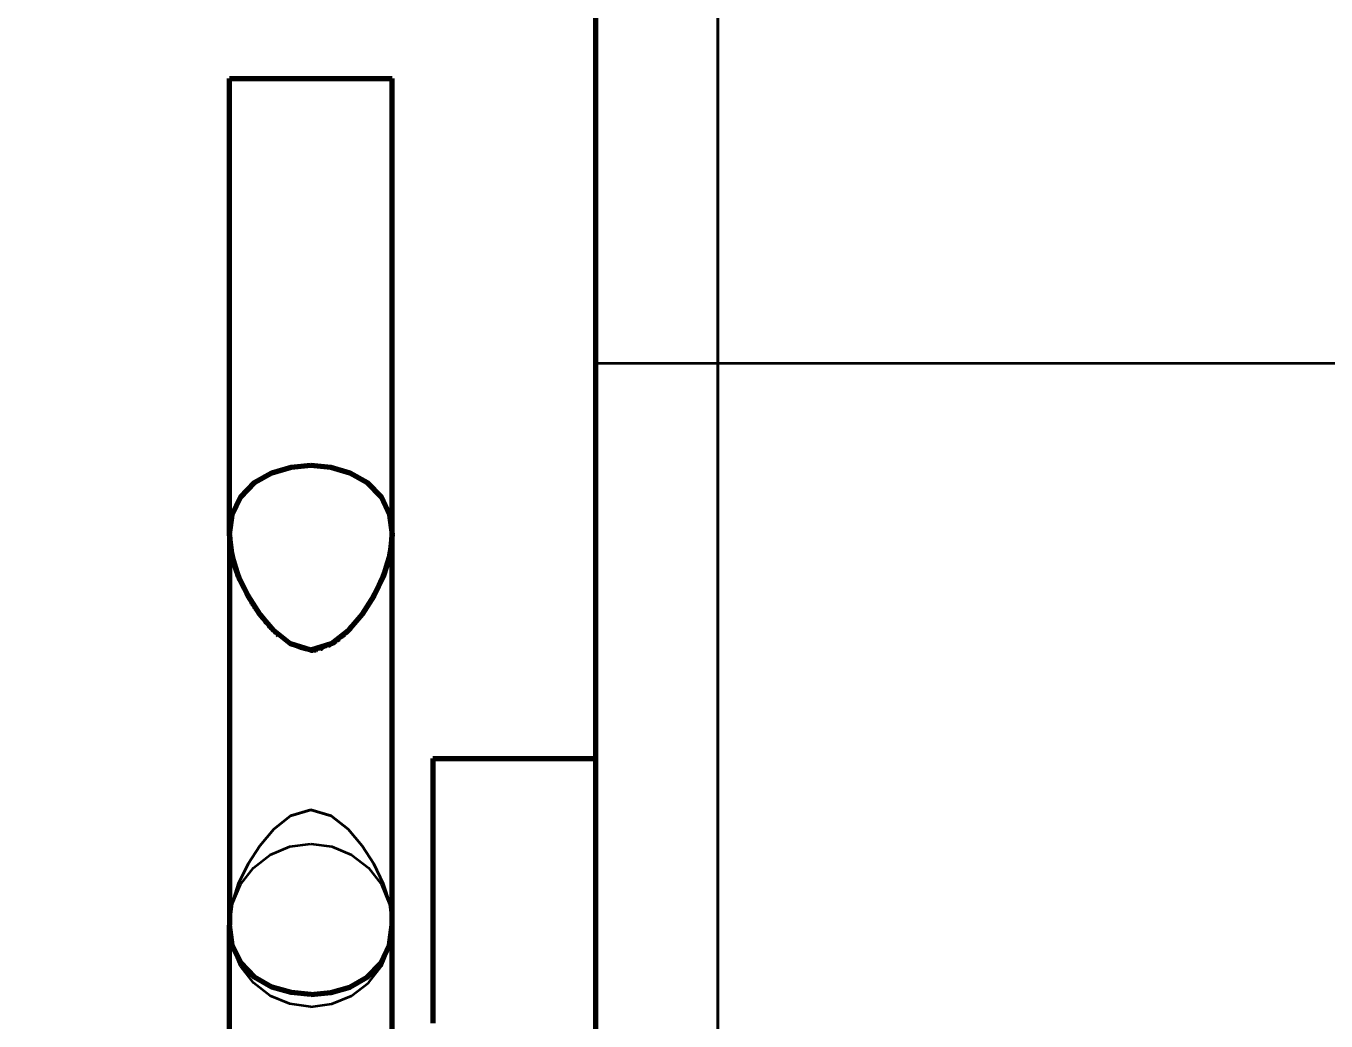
# Model space of a CAD drawing. Header units: millimetres. Extents: x 0 to 2382, y 0 to 420.
# Drawn here: x 137 to 140.194, y 232.355 to 234.799 of the extents above; entities that cross this region are included whole.
import ezdxf

# ---------------------------------------------------------------- set-up
doc = ezdxf.new("R2010")
doc.units = ezdxf.units.MM
doc.linetypes.add('IRAM-E-TRAZOS', pattern=[5, 4, -1])
for name, color, linetype, lineweight in [('01-VISIBLE', 7, 'CONTINUOUS', 70), ('02-OCULTA', 4, 'IRAM-E-TRAZOS', 35), ('04-COTA', 3, 'CONTINUOUS', 18)]:
    doc.layers.add(name, color=color, linetype=linetype, lineweight=lineweight)
doc.styles.add('ISO3098', font='isocpeur.ttf')
doc.dimstyles.new('FLAMA-IRAM', dxfattribs={"dimtxt": 3.5, "dimasz": 3.5, "dimexe": 2, "dimexo": 1.5, "dimgap": 1, "dimtad": 1, "dimdec": 1, "dimtxsty": 'ISO3098', "dimblk": 'IRAM_FLECHA', "dimblk1": 'IRAM_FLECHA', "dimblk2": 'IRAM_FLECHA', "dimcen": 2.5, "dimclrd": 256, "dimclre": 256, "dimclrt": 256, "dimazin": 3, "dimtfac": 1, "dimtmove": 0, "dimatfit": 3, "dimlwd": 18, "dimlwe": 18})

# ---------------------------------------------------------------- blocks, each defined once
blk = doc.blocks.new('IRAM_FLECHA')
blk.add_solid([(0, 0), (-1, 0.125), (-1, -0.125)])

msp = doc.modelspace()

# ---------------------------------------------------------------- linework, layer by layer
at = {"layer": '01-VISIBLE'}
for p, q in [((137.5, 233.55), (137.5, 234.67)), ((137.9, 233.55), (137.9, 234.67)), ((138, 233), (138.4, 233)), ((137.5, 232.2649), (137.5, 232.59)), ((137.9, 232.2649), (137.9, 232.59))]:
    msp.add_line(p, q, dxfattribs=at)
for points in [[(138.4, 232.3125), (138.4, 232.4), (138.4, 232.4875), (138.4, 232.575), (138.4, 232.6625), (138.4, 232.75), (138.4, 232.8375), (138.4, 232.925), (138.4, 233.0125), (138.4, 233.1), (138.4, 233.1875), (138.4, 233.275), (138.4, 233.3625), (138.4, 233.45), (138.4, 233.5375), (138.4, 233.625), (138.4, 233.7125), (138.4, 233.8), (138.4, 233.8875), (138.4, 233.975), (138.4, 234.0625), (138.4, 234.15), (138.4, 234.2375), (138.4, 234.325), (138.4, 234.4125), (138.4, 234.5), (138.4, 234.5875), (138.4, 234.675), (138.4, 234.7625), (138.4, 234.85)], [(137.5, 234.67), (137.55, 234.67), (137.6, 234.67), (137.65, 234.67), (137.7, 234.67), (137.75, 234.67), (137.8, 234.67), (137.85, 234.67), (137.9, 234.67)], [(137.5, 233.55), (137.5066, 233.5984), (137.5276, 233.6425), (137.5617, 233.6775), (137.6042, 233.7016), (137.6512, 233.7154), (137.7, 233.7199)], [(137.7, 233.7199), (137.7488, 233.7154), (137.7958, 233.7016), (137.8383, 233.6775), (137.8724, 233.6425), (137.8934, 233.5984), (137.9, 233.55)], [(137.9, 233.55), (137.8937, 233.4974), (137.8776, 233.4469), (137.8544, 233.3992), (137.8257, 233.3547), (137.7914, 233.3142), (137.7502, 233.2811), (137.7, 233.266), (137.6498, 233.2811), (137.6086, 233.3142), (137.5743, 233.3547), (137.5456, 233.3992), (137.5224, 233.4469), (137.5063, 233.4974), (137.5, 233.55)], [(137.5, 233.55), (137.5013, 233.5271), (137.5048, 233.5044), (137.5102, 233.482), (137.5173, 233.4602), (137.5258, 233.4388), (137.5356, 233.418)], [(137.5, 233.55), (137.5, 233.4995), (137.5, 233.4489), (137.5, 233.3984), (137.5, 233.3479), (137.5, 233.2974), (137.5, 233.2468), (137.5, 233.1963), (137.5, 233.1458), (137.5, 233.0953), (137.5, 233.0447), (137.5, 232.9942), (137.5, 232.9437), (137.5, 232.8932), (137.5, 232.8426), (137.5, 232.7921), (137.5, 232.7416), (137.5, 232.6911), (137.5, 232.6405), (137.5, 232.59)], [(137.8502, 233.392), (137.8637, 233.4165), (137.8754, 233.4418), (137.8854, 233.4679), (137.8931, 233.4947), (137.8982, 233.5221), (137.9, 233.55)], [(137.9, 232.59), (137.9, 232.6405), (137.9, 232.6911), (137.9, 232.7416), (137.9, 232.7921), (137.9, 232.8426), (137.9, 232.8932), (137.9, 232.9437), (137.9, 232.9942), (137.9, 233.0447), (137.9, 233.0953), (137.9, 233.1458), (137.9, 233.1963), (137.9, 233.2468), (137.9, 233.2974), (137.9, 233.3479), (137.9, 233.3984), (137.9, 233.4489), (137.9, 233.4995), (137.9, 233.55)], [(137.9, 232.59), (137.9, 232.6405), (137.9, 232.6911), (137.9, 232.7416), (137.9, 232.7921), (137.9, 232.8426), (137.9, 232.8932), (137.9, 232.9437), (137.9, 232.9942), (137.9, 233.0447), (137.9, 233.0953), (137.9, 233.1458), (137.9, 233.1963), (137.9, 233.2468), (137.9, 233.2974), (137.9, 233.3479), (137.9, 233.3984), (137.9, 233.4489), (137.9, 233.4995), (137.9, 233.55)], [(137.5358, 233.4175), (137.5358, 233.4175), (137.5358, 233.4175), (137.5358, 233.4175), (137.5358, 233.4175), (137.5358, 233.4175), (137.5358, 233.4175)], [(137.5421, 233.4055), (137.5428, 233.4042), (137.5435, 233.4029), (137.5442, 233.4017), (137.5449, 233.4004), (137.5456, 233.3992), (137.5463, 233.3979)], [(137.5466, 233.3974), (137.5466, 233.3974), (137.5466, 233.3974), (137.5466, 233.3974), (137.5466, 233.3974), (137.5466, 233.3974), (137.5466, 233.3974)], [(137.5547, 233.3838), (137.5561, 233.3816), (137.5575, 233.3793), (137.559, 233.377), (137.5604, 233.3747), (137.5619, 233.3725), (137.5634, 233.3702)], [(137.8478, 233.388), (137.8478, 233.388), (137.8478, 233.388), (137.8478, 233.388), (137.8478, 233.388), (137.8478, 233.388), (137.8478, 233.388)], [(137.5638, 233.3697), (137.5642, 233.3691), (137.5646, 233.3685), (137.5649, 233.368), (137.5653, 233.3674), (137.5657, 233.3669), (137.5661, 233.3663)], [(137.5743, 233.3548), (137.5756, 233.353), (137.5769, 233.3512), (137.5783, 233.3494), (137.5797, 233.3476), (137.581, 233.3458), (137.5824, 233.344)], [(137.5882, 233.3369), (137.5885, 233.3365), (137.5888, 233.3362), (137.589, 233.3358), (137.5893, 233.3354), (137.5896, 233.3351), (137.5899, 233.3347)], [(137.5969, 233.3266), (137.5978, 233.3257), (137.5987, 233.3247), (137.5995, 233.3237), (137.6004, 233.3228), (137.6013, 233.3218), (137.6022, 233.3209)], [(137.7956, 233.3185), (137.7963, 233.3192), (137.797, 233.32), (137.7977, 233.3207), (137.7984, 233.3215), (137.7991, 233.3223), (137.7998, 233.3231)], [(137.6109, 233.3119), (137.6109, 233.3119), (137.6109, 233.3119), (137.6109, 233.3119), (137.6109, 233.3119), (137.6109, 233.3119), (137.6109, 233.3119)], [(137.6109, 233.3118), (137.6109, 233.3118), (137.6109, 233.3118), (137.6109, 233.3118), (137.6109, 233.3118), (137.6109, 233.3118), (137.6109, 233.3118)], [(137.611, 233.3117), (137.6111, 233.3117), (137.6111, 233.3117), (137.6112, 233.3116), (137.6112, 233.3116), (137.6113, 233.3115), (137.6113, 233.3115)], [(137.6116, 233.3111), (137.612, 233.3108), (137.6124, 233.3105), (137.6127, 233.3101), (137.6131, 233.3098), (137.6134, 233.3094), (137.6138, 233.3091)], [(137.6179, 233.3052), (137.6183, 233.3049), (137.6187, 233.3045), (137.619, 233.3042), (137.6194, 233.3038), (137.6198, 233.3035), (137.6202, 233.3031)], [(137.7535, 233.2831), (137.7535, 233.2831), (137.7535, 233.2831), (137.7535, 233.2831), (137.7535, 233.2831), (137.7535, 233.2831), (137.7535, 233.2831)], [(137.7536, 233.2831), (137.7536, 233.2831), (137.7536, 233.2832), (137.7536, 233.2832), (137.7536, 233.2832), (137.7536, 233.2832), (137.7537, 233.2832)], [(137.7537, 233.2832), (137.7538, 233.2832), (137.7538, 233.2833), (137.7539, 233.2833), (137.7539, 233.2833), (137.7539, 233.2833), (137.754, 233.2834)], [(137.754, 233.2834), (137.7554, 233.2843), (137.7567, 233.2851), (137.7581, 233.286), (137.7594, 233.287), (137.7607, 233.2879), (137.7621, 233.2888)], [(137.764, 233.2902), (137.7648, 233.2908), (137.7655, 233.2914), (137.7663, 233.2919), (137.7671, 233.2925), (137.7678, 233.2931), (137.7686, 233.2937)], [(137.775, 233.2989), (137.7754, 233.2993), (137.7758, 233.2996), (137.7762, 233.3), (137.7766, 233.3003), (137.7771, 233.3007), (137.7775, 233.3011)], [(137.7782, 233.3017), (137.7787, 233.3022), (137.7793, 233.3027), (137.7799, 233.3032), (137.7805, 233.3037), (137.7811, 233.3043), (137.7816, 233.3048)], [(137.786, 233.3088), (137.7867, 233.3096), (137.7875, 233.3103), (137.7882, 233.311), (137.789, 233.3117), (137.7897, 233.3125), (137.7904, 233.3132)], [(137.6867, 233.267), (137.6867, 233.267), (137.6867, 233.267), (137.6867, 233.267), (137.6867, 233.267), (137.6867, 233.267), (137.6867, 233.267)], [(137.6868, 233.267), (137.6868, 233.267), (137.6868, 233.267), (137.6868, 233.267), (137.6868, 233.267), (137.6868, 233.267), (137.6868, 233.267)], [(137.6869, 233.267), (137.6869, 233.267), (137.6869, 233.267), (137.6869, 233.267), (137.6869, 233.267), (137.6869, 233.267), (137.6869, 233.267)], [(137.687, 233.267), (137.687, 233.267), (137.687, 233.267), (137.687, 233.267), (137.687, 233.267), (137.687, 233.267), (137.687, 233.267)], [(137.6871, 233.267), (137.6871, 233.267), (137.6871, 233.267), (137.6871, 233.267), (137.6871, 233.267), (137.6871, 233.267), (137.6871, 233.267)], [(137.6872, 233.267), (137.6872, 233.267), (137.6872, 233.267), (137.6872, 233.267), (137.6872, 233.267), (137.6872, 233.267), (137.6872, 233.267)], [(137.6873, 233.2669), (137.6873, 233.2669), (137.6873, 233.2669), (137.6873, 233.2669), (137.6873, 233.2669), (137.6873, 233.2669), (137.6873, 233.2669)], [(137.6874, 233.2669), (137.6874, 233.2669), (137.6874, 233.2669), (137.6874, 233.2669), (137.6874, 233.2669), (137.6874, 233.2669), (137.6874, 233.2669)], [(137.6875, 233.2669), (137.6875, 233.2669), (137.6875, 233.2669), (137.6875, 233.2669), (137.6875, 233.2669), (137.6875, 233.2669), (137.6875, 233.2669)], [(137.6876, 233.2669), (137.6876, 233.2669), (137.6876, 233.2669), (137.6876, 233.2669), (137.6876, 233.2669), (137.6876, 233.2669), (137.6876, 233.2669)], [(137.6877, 233.2669), (137.6877, 233.2669), (137.6877, 233.2669), (137.6877, 233.2669), (137.6877, 233.2669), (137.6877, 233.2669), (137.6877, 233.2669)], [(137.7001, 233.266), (137.7001, 233.266), (137.7002, 233.266), (137.7003, 233.266), (137.7003, 233.266), (137.7004, 233.266), (137.7004, 233.266)], [(137.7004, 233.266), (137.7013, 233.266), (137.7021, 233.266), (137.7029, 233.266), (137.7038, 233.266), (137.7046, 233.2661), (137.7055, 233.2661)], [(137.7057, 233.2662), (137.7072, 233.2663), (137.7086, 233.2664), (137.71, 233.2666), (137.7115, 233.2668), (137.7129, 233.267), (137.7143, 233.2672)], [(137.7225, 233.2691), (137.7225, 233.2691), (137.7225, 233.2691), (137.7225, 233.2691), (137.7225, 233.2691), (137.7225, 233.2691), (137.7225, 233.2691)], [(137.7227, 233.2691), (137.7227, 233.2691), (137.7227, 233.2691), (137.7227, 233.2691), (137.7227, 233.2691), (137.7227, 233.2691), (137.7227, 233.2691)], [(137.7228, 233.2691), (137.7228, 233.2691), (137.7228, 233.2691), (137.7228, 233.2691), (137.7228, 233.2691), (137.7228, 233.2691), (137.7228, 233.2691)], [(137.7229, 233.2692), (137.7229, 233.2692), (137.7229, 233.2692), (137.7229, 233.2692), (137.7229, 233.2692), (137.7229, 233.2692), (137.7229, 233.2692)], [(137.7231, 233.2692), (137.7231, 233.2692), (137.7231, 233.2692), (137.7231, 233.2692), (137.7231, 233.2692), (137.7231, 233.2692), (137.7231, 233.2692)], [(137.7232, 233.2692), (137.7232, 233.2692), (137.7232, 233.2692), (137.7232, 233.2692), (137.7232, 233.2692), (137.7232, 233.2692), (137.7232, 233.2692)], [(137.7233, 233.2693), (137.7233, 233.2693), (137.7233, 233.2693), (137.7233, 233.2693), (137.7233, 233.2693), (137.7233, 233.2693), (137.7233, 233.2693)], [(137.7235, 233.2693), (137.7235, 233.2693), (137.7235, 233.2693), (137.7235, 233.2693), (137.7235, 233.2693), (137.7235, 233.2693), (137.7235, 233.2693)], [(137.7236, 233.2694), (137.7236, 233.2694), (137.7236, 233.2694), (137.7236, 233.2694), (137.7236, 233.2694), (137.7236, 233.2694), (137.7236, 233.2694)], [(137.7237, 233.2694), (137.7237, 233.2694), (137.7237, 233.2694), (137.7237, 233.2694), (137.7237, 233.2694), (137.7237, 233.2694), (137.7237, 233.2694)], [(137.7239, 233.2694), (137.7239, 233.2694), (137.7239, 233.2694), (137.7239, 233.2694), (137.7239, 233.2694), (137.7239, 233.2694), (137.7239, 233.2694)], [(137.724, 233.2695), (137.724, 233.2695), (137.724, 233.2695), (137.724, 233.2695), (137.724, 233.2695), (137.724, 233.2695), (137.724, 233.2695)], [(137.7241, 233.2695), (137.7241, 233.2695), (137.7241, 233.2695), (137.7241, 233.2695), (137.7241, 233.2695), (137.7241, 233.2695), (137.7241, 233.2695)], [(137.7243, 233.2695), (137.7243, 233.2695), (137.7243, 233.2695), (137.7243, 233.2695), (137.7243, 233.2695), (137.7243, 233.2695), (137.7243, 233.2695)], [(137.7244, 233.2696), (137.7244, 233.2696), (137.7244, 233.2696), (137.7244, 233.2696), (137.7244, 233.2696), (137.7244, 233.2696), (137.7244, 233.2696)], [(137.7245, 233.2696), (137.7245, 233.2696), (137.7245, 233.2696), (137.7245, 233.2696), (137.7245, 233.2696), (137.7245, 233.2696), (137.7245, 233.2696)], [(137.7247, 233.2697), (137.7247, 233.2697), (137.7247, 233.2697), (137.7247, 233.2697), (137.7247, 233.2697), (137.7247, 233.2697), (137.7247, 233.2697)], [(137.7248, 233.2697), (137.7248, 233.2697), (137.7248, 233.2697), (137.7248, 233.2697), (137.7248, 233.2697), (137.7248, 233.2697), (137.7248, 233.2697)], [(137.7249, 233.2697), (137.7249, 233.2697), (137.7249, 233.2697), (137.7249, 233.2697), (137.7249, 233.2697), (137.7249, 233.2697), (137.7249, 233.2697)], [(137.7251, 233.2698), (137.7251, 233.2698), (137.7252, 233.2698), (137.7252, 233.2698), (137.7253, 233.2698), (137.7253, 233.2699), (137.7254, 233.2699)], [(137.7431, 233.2772), (137.7431, 233.2772), (137.7431, 233.2772), (137.7431, 233.2772), (137.7431, 233.2772), (137.7431, 233.2772), (137.7431, 233.2772)], [(137.7432, 233.2772), (137.7432, 233.2772), (137.7432, 233.2772), (137.7432, 233.2772), (137.7432, 233.2772), (137.7432, 233.2772), (137.7432, 233.2772)], [(137.7434, 233.2773), (137.7434, 233.2773), (137.7434, 233.2773), (137.7434, 233.2773), (137.7434, 233.2773), (137.7434, 233.2773), (137.7434, 233.2773)], [(137.7435, 233.2773), (137.7435, 233.2773), (137.7435, 233.2773), (137.7435, 233.2773), (137.7435, 233.2773), (137.7435, 233.2773), (137.7435, 233.2773)], [(137.7436, 233.2774), (137.7436, 233.2774), (137.7436, 233.2774), (137.7436, 233.2774), (137.7436, 233.2774), (137.7436, 233.2774), (137.7436, 233.2774)], [(137.7437, 233.2775), (137.7437, 233.2775), (137.7437, 233.2775), (137.7437, 233.2775), (137.7437, 233.2775), (137.7437, 233.2775), (137.7437, 233.2775)], [(137.7438, 233.2775), (137.7438, 233.2775), (137.7438, 233.2775), (137.7438, 233.2775), (137.7438, 233.2775), (137.7438, 233.2775), (137.7438, 233.2775)], [(137.744, 233.2776), (137.744, 233.2776), (137.744, 233.2776), (137.744, 233.2776), (137.744, 233.2776), (137.744, 233.2776), (137.744, 233.2776)], [(137.7441, 233.2777), (137.7441, 233.2777), (137.7441, 233.2777), (137.7441, 233.2777), (137.7441, 233.2777), (137.7441, 233.2777), (137.7441, 233.2777)], [(137.7442, 233.2777), (137.7442, 233.2777), (137.7442, 233.2777), (137.7442, 233.2777), (137.7442, 233.2777), (137.7442, 233.2777), (137.7442, 233.2777)], [(137.7443, 233.2778), (137.7443, 233.2778), (137.7443, 233.2778), (137.7443, 233.2778), (137.7443, 233.2778), (137.7443, 233.2778), (137.7443, 233.2778)], [(137.7444, 233.2778), (137.7444, 233.2778), (137.7444, 233.2778), (137.7444, 233.2778), (137.7444, 233.2778), (137.7444, 233.2778), (137.7444, 233.2778)], [(137.7445, 233.2779), (137.7445, 233.2779), (137.7445, 233.2779), (137.7445, 233.2779), (137.7445, 233.2779), (137.7445, 233.2779), (137.7445, 233.2779)], [(137.7447, 233.278), (137.7447, 233.278), (137.7447, 233.278), (137.7447, 233.278), (137.7447, 233.278), (137.7447, 233.278), (137.7447, 233.278)], [(137.7448, 233.278), (137.7448, 233.278), (137.7449, 233.2781), (137.7449, 233.2781), (137.7449, 233.2781), (137.745, 233.2781), (137.745, 233.2782)], [(138, 233), (138, 232.95), (138, 232.9), (138, 232.85), (138, 232.8), (138, 232.75), (138, 232.7), (138, 232.65), (138, 232.6), (138, 232.55), (138, 232.5), (138, 232.45), (138, 232.4), (138, 232.35)], [(137.5, 232.59), (137.5, 232.59), (137.5, 232.59), (137.5, 232.59), (137.5, 232.5901), (137.5, 232.5901), (137.5, 232.5901)], [(137.7, 232.4201), (137.6512, 232.4246), (137.6042, 232.4384), (137.5617, 232.4625), (137.5276, 232.4975), (137.5066, 232.5416), (137.5, 232.59)], [(137.7, 232.4201), (137.7488, 232.4246), (137.7958, 232.4384), (137.8383, 232.4625), (137.8724, 232.4975), (137.8934, 232.5416), (137.9, 232.59)], [(137.9, 232.5901), (137.9, 232.5901), (137.9, 232.5901), (137.9, 232.59), (137.9, 232.59), (137.9, 232.59), (137.9, 232.59)]]:
    msp.add_lwpolyline(points, dxfattribs=at)
at = {"layer": '02-OCULTA'}
for p, q in [((141.275, 233.97), (138.4, 233.97)), ((137.5, 232.59), (137.5, 233.55)), ((137.9, 232.59), (137.9, 233.55))]:
    msp.add_line(p, q, dxfattribs=at)
for points in [[(138.4, 234.85), (138.4, 234.7625), (138.4, 234.675), (138.4, 234.5875), (138.4, 234.5), (138.4, 234.4125), (138.4, 234.325), (138.4, 234.2375), (138.4, 234.15), (138.4, 234.0625), (138.4, 233.975), (138.4, 233.8875), (138.4, 233.8), (138.4, 233.7125), (138.4, 233.625), (138.4, 233.5375), (138.4, 233.45), (138.4, 233.3625), (138.4, 233.275), (138.4, 233.1875), (138.4, 233.1), (138.4, 233.0125), (138.4, 232.925), (138.4, 232.8375), (138.4, 232.75), (138.4, 232.6625), (138.4, 232.575), (138.4, 232.4875), (138.4, 232.4), (138.4, 232.3125)], [(138.4, 232.323), (138.4, 232.386), (138.4, 232.449), (138.4, 232.512), (138.4, 232.575), (138.4, 232.638), (138.4, 232.701), (138.4, 232.764), (138.4, 232.827), (138.4, 232.89), (138.4, 232.953), (138.4, 233.016), (138.4, 233.079), (138.4, 233.142), (138.4, 233.205), (138.4, 233.268), (138.4, 233.331), (138.4, 233.394), (138.4, 233.457), (138.4, 233.52), (138.4, 233.583), (138.4, 233.646), (138.4, 233.709), (138.4, 233.772), (138.4, 233.835), (138.4, 233.898), (138.4, 233.961), (138.4, 234.024), (138.4, 234.087), (138.4, 234.15), (138.4, 234.213), (138.4, 234.276), (138.4, 234.339), (138.4, 234.402), (138.4, 234.465), (138.4, 234.528), (138.4, 234.591), (138.4, 234.654), (138.4, 234.717), (138.4, 234.78), (138.4, 234.843)], [(138.4, 234.843), (138.4, 234.78), (138.4, 234.717), (138.4, 234.654), (138.4, 234.591), (138.4, 234.528), (138.4, 234.465), (138.4, 234.402), (138.4, 234.339), (138.4, 234.276), (138.4, 234.213), (138.4, 234.15), (138.4, 234.087), (138.4, 234.024), (138.4, 233.961), (138.4, 233.898), (138.4, 233.835), (138.4, 233.772), (138.4, 233.709), (138.4, 233.646), (138.4, 233.583), (138.4, 233.52), (138.4, 233.457), (138.4, 233.394), (138.4, 233.331), (138.4, 233.268), (138.4, 233.205), (138.4, 233.142), (138.4, 233.079), (138.4, 233.016), (138.4, 232.953), (138.4, 232.89), (138.4, 232.827), (138.4, 232.764), (138.4, 232.701), (138.4, 232.638), (138.4, 232.575), (138.4, 232.512), (138.4, 232.449), (138.4, 232.386), (138.4, 232.323)], [(138.7, 232.302), (138.7, 232.364), (138.7, 232.426), (138.7, 232.488), (138.7, 232.55), (138.7, 232.612), (138.7, 232.674), (138.7, 232.736), (138.7, 232.798), (138.7, 232.86), (138.7, 232.922), (138.7, 232.984), (138.7, 233.046), (138.7, 233.108), (138.7, 233.17), (138.7, 233.232), (138.7, 233.294), (138.7, 233.356), (138.7, 233.418), (138.7, 233.48), (138.7, 233.542), (138.7, 233.604), (138.7, 233.666), (138.7, 233.728), (138.7, 233.79), (138.7, 233.852), (138.7, 233.914), (138.7, 233.976), (138.7, 234.038), (138.7, 234.1), (138.7, 234.162), (138.7, 234.224), (138.7, 234.286), (138.7, 234.348), (138.7, 234.41), (138.7, 234.472), (138.7, 234.534), (138.7, 234.596), (138.7, 234.658), (138.7, 234.72), (138.7, 234.782), (138.7, 234.844)], [(138.7, 234.844), (138.7, 234.782), (138.7, 234.72), (138.7, 234.658), (138.7, 234.596), (138.7, 234.534), (138.7, 234.472), (138.7, 234.41), (138.7, 234.348), (138.7, 234.286), (138.7, 234.224), (138.7, 234.162), (138.7, 234.1), (138.7, 234.038), (138.7, 233.976), (138.7, 233.914), (138.7, 233.852), (138.7, 233.79), (138.7, 233.728), (138.7, 233.666), (138.7, 233.604), (138.7, 233.542), (138.7, 233.48), (138.7, 233.418), (138.7, 233.356), (138.7, 233.294), (138.7, 233.232), (138.7, 233.17), (138.7, 233.108), (138.7, 233.046), (138.7, 232.984), (138.7, 232.922), (138.7, 232.86), (138.7, 232.798), (138.7, 232.736), (138.7, 232.674), (138.7, 232.612), (138.7, 232.55), (138.7, 232.488), (138.7, 232.426), (138.7, 232.364), (138.7, 232.302)], [(138.7, 232.323), (138.7, 232.386), (138.7, 232.449), (138.7, 232.512), (138.7, 232.575), (138.7, 232.638), (138.7, 232.701), (138.7, 232.764), (138.7, 232.827), (138.7, 232.89), (138.7, 232.953), (138.7, 233.016), (138.7, 233.079), (138.7, 233.142), (138.7, 233.205), (138.7, 233.268), (138.7, 233.331), (138.7, 233.394), (138.7, 233.457), (138.7, 233.52), (138.7, 233.583), (138.7, 233.646), (138.7, 233.709), (138.7, 233.772), (138.7, 233.835), (138.7, 233.898), (138.7, 233.961), (138.7, 234.024), (138.7, 234.087), (138.7, 234.15), (138.7, 234.213), (138.7, 234.276), (138.7, 234.339), (138.7, 234.402), (138.7, 234.465), (138.7, 234.528), (138.7, 234.591), (138.7, 234.654), (138.7, 234.717), (138.7, 234.78), (138.7, 234.843)], [(138.7, 234.843), (138.7, 234.78), (138.7, 234.717), (138.7, 234.654), (138.7, 234.591), (138.7, 234.528), (138.7, 234.465), (138.7, 234.402), (138.7, 234.339), (138.7, 234.276), (138.7, 234.213), (138.7, 234.15), (138.7, 234.087), (138.7, 234.024), (138.7, 233.961), (138.7, 233.898), (138.7, 233.835), (138.7, 233.772), (138.7, 233.709), (138.7, 233.646), (138.7, 233.583), (138.7, 233.52), (138.7, 233.457), (138.7, 233.394), (138.7, 233.331), (138.7, 233.268), (138.7, 233.205), (138.7, 233.142), (138.7, 233.079), (138.7, 233.016), (138.7, 232.953), (138.7, 232.89), (138.7, 232.827), (138.7, 232.764), (138.7, 232.701), (138.7, 232.638), (138.7, 232.575), (138.7, 232.512), (138.7, 232.449), (138.7, 232.386), (138.7, 232.323)], [(137.9, 234.67), (137.85, 234.67), (137.8, 234.67), (137.75, 234.67), (137.7, 234.67), (137.65, 234.67), (137.6, 234.67), (137.55, 234.67), (137.5, 234.67)], [(138.4, 232.3088), (138.4, 232.3592), (138.4, 232.4095), (138.4, 232.4598), (138.4, 232.5102), (138.4, 232.5605), (138.4, 232.6108), (138.4, 232.6612), (138.4, 232.7115), (138.4, 232.7619), (138.4, 232.8122), (138.4, 232.8625), (138.4, 232.9129), (138.4, 232.9632), (138.4, 233.0136), (138.4, 233.0639), (138.4, 233.1142), (138.4, 233.1646), (138.4, 233.2149), (138.4, 233.2653), (138.4, 233.3156), (138.4, 233.3659), (138.4, 233.4163), (138.4, 233.4666), (138.4, 233.5169), (138.4, 233.5673), (138.4, 233.6176), (138.4, 233.668), (138.4, 233.7183), (138.4, 233.7686), (138.4, 233.819), (138.4, 233.8693), (138.4, 233.9197), (138.4, 233.97)], [(138.4, 233.97), (138.4, 233.9197), (138.4, 233.8693), (138.4, 233.819), (138.4, 233.7686), (138.4, 233.7183), (138.4, 233.668), (138.4, 233.6176), (138.4, 233.5673), (138.4, 233.5169), (138.4, 233.4666), (138.4, 233.4163), (138.4, 233.3659), (138.4, 233.3156), (138.4, 233.2653), (138.4, 233.2149), (138.4, 233.1646), (138.4, 233.1142), (138.4, 233.0639), (138.4, 233.0136), (138.4, 232.9632), (138.4, 232.9129), (138.4, 232.8625), (138.4, 232.8122), (138.4, 232.7619), (138.4, 232.7115), (138.4, 232.6612), (138.4, 232.6108), (138.4, 232.5605), (138.4, 232.5102), (138.4, 232.4598), (138.4, 232.4095), (138.4, 232.3592), (138.4, 232.3088)], [(137.7, 233.7199), (137.6512, 233.7154), (137.6042, 233.7016), (137.5617, 233.6775), (137.5276, 233.6425), (137.5066, 233.5984), (137.5, 233.55)], [(137.7, 233.7199), (137.7488, 233.7154), (137.7958, 233.7016), (137.8383, 233.6775), (137.8724, 233.6425), (137.8934, 233.5984), (137.9, 233.55)], [(137.5, 233.55), (137.5, 233.4995), (137.5, 233.4489), (137.5, 233.3984), (137.5, 233.3479), (137.5, 233.2974), (137.5, 233.2468), (137.5, 233.1963), (137.5, 233.1458), (137.5, 233.0953), (137.5, 233.0447), (137.5, 232.9942), (137.5, 232.9437), (137.5, 232.8932), (137.5, 232.8426), (137.5, 232.7921), (137.5, 232.7416), (137.5, 232.6911), (137.5, 232.6405), (137.5, 232.59)], [(137.5356, 233.418), (137.5356, 233.4179), (137.5356, 233.4178), (137.5357, 233.4178), (137.5357, 233.4177), (137.5358, 233.4176), (137.5358, 233.4175)], [(137.5358, 233.4175), (137.5368, 233.4155), (137.5379, 233.4135), (137.5389, 233.4114), (137.54, 233.4094), (137.541, 233.4075), (137.5421, 233.4055)], [(137.5463, 233.3979), (137.5464, 233.3978), (137.5464, 233.3977), (137.5465, 233.3976), (137.5465, 233.3976), (137.5466, 233.3975), (137.5466, 233.3974)], [(137.5466, 233.3974), (137.5479, 233.3951), (137.5493, 233.3928), (137.5506, 233.3906), (137.5519, 233.3883), (137.5533, 233.3861), (137.5547, 233.3838)], [(137.7998, 233.3231), (137.8087, 233.3332), (137.8173, 233.3436), (137.8254, 233.3543), (137.8332, 233.3653), (137.8407, 233.3765), (137.8478, 233.388)], [(137.8478, 233.388), (137.8482, 233.3886), (137.8486, 233.3893), (137.849, 233.39), (137.8494, 233.3906), (137.8498, 233.3913), (137.8502, 233.392)], [(137.5634, 233.3702), (137.5635, 233.3701), (137.5636, 233.37), (137.5636, 233.3699), (137.5637, 233.3698), (137.5637, 233.3697), (137.5638, 233.3697)], [(137.5661, 233.3663), (137.5674, 233.3644), (137.5687, 233.3625), (137.5701, 233.3605), (137.5715, 233.3586), (137.5729, 233.3567), (137.5743, 233.3548)], [(137.5824, 233.344), (137.5834, 233.3428), (137.5843, 233.3416), (137.5853, 233.3404), (137.5862, 233.3392), (137.5872, 233.3381), (137.5882, 233.3369)], [(137.5899, 233.3347), (137.5911, 233.3334), (137.5922, 233.332), (137.5934, 233.3307), (137.5946, 233.3293), (137.5957, 233.328), (137.5969, 233.3266)], [(137.6022, 233.3209), (137.6036, 233.3193), (137.605, 233.3178), (137.6065, 233.3163), (137.6079, 233.3149), (137.6094, 233.3134), (137.6109, 233.3119)], [(137.7904, 233.3132), (137.7913, 233.3141), (137.7922, 233.3149), (137.793, 233.3158), (137.7939, 233.3167), (137.7947, 233.3176), (137.7956, 233.3185)], [(137.6109, 233.3119), (137.6109, 233.3119), (137.6109, 233.3119), (137.6109, 233.3119), (137.6109, 233.3119), (137.6109, 233.3118), (137.6109, 233.3118)], [(137.6109, 233.3118), (137.611, 233.3118), (137.611, 233.3118), (137.611, 233.3118), (137.611, 233.3118), (137.611, 233.3118), (137.611, 233.3117)], [(137.6113, 233.3115), (137.6114, 233.3114), (137.6114, 233.3114), (137.6115, 233.3113), (137.6115, 233.3113), (137.6116, 233.3112), (137.6116, 233.3111)], [(137.6138, 233.3091), (137.6145, 233.3084), (137.6151, 233.3078), (137.6158, 233.3071), (137.6165, 233.3065), (137.6172, 233.3059), (137.6179, 233.3052)], [(137.6202, 233.3031), (137.6299, 233.2949), (137.6402, 233.2872), (137.651, 233.2804), (137.6623, 233.2745), (137.6743, 233.27), (137.6867, 233.267)], [(137.745, 233.2782), (137.7465, 233.2789), (137.7479, 233.2797), (137.7493, 233.2805), (137.7507, 233.2814), (137.7521, 233.2822), (137.7535, 233.2831)], [(137.7535, 233.2831), (137.7535, 233.2831), (137.7536, 233.2831), (137.7536, 233.2831), (137.7536, 233.2831), (137.7536, 233.2831), (137.7536, 233.2831)], [(137.7537, 233.2832), (137.7537, 233.2832), (137.7537, 233.2832), (137.7537, 233.2832), (137.7537, 233.2832), (137.7537, 233.2832), (137.7537, 233.2832)], [(137.754, 233.2834), (137.754, 233.2834), (137.754, 233.2834), (137.754, 233.2834), (137.754, 233.2834), (137.754, 233.2834), (137.754, 233.2834)], [(137.7621, 233.2888), (137.7624, 233.289), (137.7627, 233.2893), (137.763, 233.2895), (137.7634, 233.2897), (137.7637, 233.29), (137.764, 233.2902)], [(137.7686, 233.2937), (137.7697, 233.2946), (137.7707, 233.2954), (137.7718, 233.2963), (137.7729, 233.2972), (137.7739, 233.298), (137.775, 233.2989)], [(137.7775, 233.3011), (137.7776, 233.3012), (137.7777, 233.3013), (137.7778, 233.3014), (137.7779, 233.3015), (137.778, 233.3016), (137.7782, 233.3017)], [(137.7816, 233.3048), (137.7824, 233.3055), (137.7831, 233.3061), (137.7838, 233.3068), (137.7845, 233.3075), (137.7853, 233.3082), (137.786, 233.3088)], [(137.6867, 233.267), (137.6867, 233.267), (137.6867, 233.267), (137.6867, 233.267), (137.6867, 233.267), (137.6868, 233.267), (137.6868, 233.267)], [(137.6868, 233.267), (137.6868, 233.267), (137.6868, 233.267), (137.6868, 233.267), (137.6868, 233.267), (137.6869, 233.267), (137.6869, 233.267)], [(137.6869, 233.267), (137.6869, 233.267), (137.6869, 233.267), (137.6869, 233.267), (137.687, 233.267), (137.687, 233.267), (137.687, 233.267)], [(137.687, 233.267), (137.687, 233.267), (137.687, 233.267), (137.687, 233.267), (137.6871, 233.267), (137.6871, 233.267), (137.6871, 233.267)], [(137.6871, 233.267), (137.6871, 233.267), (137.6871, 233.267), (137.6871, 233.267), (137.6872, 233.267), (137.6872, 233.267), (137.6872, 233.267)], [(137.6872, 233.267), (137.6872, 233.267), (137.6872, 233.267), (137.6872, 233.267), (137.6873, 233.267), (137.6873, 233.2669), (137.6873, 233.2669)], [(137.6873, 233.2669), (137.6873, 233.2669), (137.6873, 233.2669), (137.6874, 233.2669), (137.6874, 233.2669), (137.6874, 233.2669), (137.6874, 233.2669)], [(137.6874, 233.2669), (137.6874, 233.2669), (137.6874, 233.2669), (137.6875, 233.2669), (137.6875, 233.2669), (137.6875, 233.2669), (137.6875, 233.2669)], [(137.6875, 233.2669), (137.6875, 233.2669), (137.6875, 233.2669), (137.6876, 233.2669), (137.6876, 233.2669), (137.6876, 233.2669), (137.6876, 233.2669)], [(137.6876, 233.2669), (137.6876, 233.2669), (137.6876, 233.2669), (137.6877, 233.2669), (137.6877, 233.2669), (137.6877, 233.2669), (137.6877, 233.2669)], [(137.6877, 233.2669), (137.6898, 233.2666), (137.6918, 233.2664), (137.6939, 233.2662), (137.696, 233.2661), (137.698, 233.266), (137.7001, 233.266)], [(137.7004, 233.266), (137.7004, 233.266), (137.7004, 233.266), (137.7004, 233.266), (137.7004, 233.266), (137.7004, 233.266), (137.7004, 233.266)], [(137.7055, 233.2661), (137.7055, 233.2661), (137.7056, 233.2661), (137.7056, 233.2662), (137.7056, 233.2662), (137.7057, 233.2662), (137.7057, 233.2662)], [(137.7143, 233.2672), (137.7157, 233.2675), (137.7171, 233.2677), (137.7184, 233.268), (137.7198, 233.2684), (137.7212, 233.2687), (137.7225, 233.2691)], [(137.7225, 233.2691), (137.7225, 233.2691), (137.7226, 233.2691), (137.7226, 233.2691), (137.7226, 233.2691), (137.7226, 233.2691), (137.7227, 233.2691)], [(137.7227, 233.2691), (137.7227, 233.2691), (137.7227, 233.2691), (137.7227, 233.2691), (137.7227, 233.2691), (137.7228, 233.2691), (137.7228, 233.2691)], [(137.7228, 233.2691), (137.7228, 233.2691), (137.7228, 233.2691), (137.7229, 233.2691), (137.7229, 233.2691), (137.7229, 233.2692), (137.7229, 233.2692)], [(137.7229, 233.2692), (137.7229, 233.2692), (137.723, 233.2692), (137.723, 233.2692), (137.723, 233.2692), (137.723, 233.2692), (137.7231, 233.2692)], [(137.7231, 233.2692), (137.7231, 233.2692), (137.7231, 233.2692), (137.7231, 233.2692), (137.7232, 233.2692), (137.7232, 233.2692), (137.7232, 233.2692)], [(137.7232, 233.2692), (137.7232, 233.2692), (137.7232, 233.2693), (137.7233, 233.2693), (137.7233, 233.2693), (137.7233, 233.2693), (137.7233, 233.2693)], [(137.7233, 233.2693), (137.7234, 233.2693), (137.7234, 233.2693), (137.7234, 233.2693), (137.7234, 233.2693), (137.7234, 233.2693), (137.7235, 233.2693)], [(137.7235, 233.2693), (137.7235, 233.2693), (137.7235, 233.2693), (137.7235, 233.2693), (137.7236, 233.2693), (137.7236, 233.2693), (137.7236, 233.2694)], [(137.7236, 233.2694), (137.7236, 233.2694), (137.7236, 233.2694), (137.7237, 233.2694), (137.7237, 233.2694), (137.7237, 233.2694), (137.7237, 233.2694)], [(137.7237, 233.2694), (137.7238, 233.2694), (137.7238, 233.2694), (137.7238, 233.2694), (137.7238, 233.2694), (137.7238, 233.2694), (137.7239, 233.2694)], [(137.7239, 233.2694), (137.7239, 233.2694), (137.7239, 233.2694), (137.7239, 233.2694), (137.724, 233.2695), (137.724, 233.2695), (137.724, 233.2695)], [(137.724, 233.2695), (137.724, 233.2695), (137.724, 233.2695), (137.7241, 233.2695), (137.7241, 233.2695), (137.7241, 233.2695), (137.7241, 233.2695)], [(137.7241, 233.2695), (137.7242, 233.2695), (137.7242, 233.2695), (137.7242, 233.2695), (137.7242, 233.2695), (137.7242, 233.2695), (137.7243, 233.2695)], [(137.7243, 233.2695), (137.7243, 233.2696), (137.7243, 233.2696), (137.7243, 233.2696), (137.7244, 233.2696), (137.7244, 233.2696), (137.7244, 233.2696)], [(137.7244, 233.2696), (137.7244, 233.2696), (137.7245, 233.2696), (137.7245, 233.2696), (137.7245, 233.2696), (137.7245, 233.2696), (137.7245, 233.2696)], [(137.7245, 233.2696), (137.7246, 233.2696), (137.7246, 233.2696), (137.7246, 233.2696), (137.7246, 233.2697), (137.7247, 233.2697), (137.7247, 233.2697)], [(137.7247, 233.2697), (137.7247, 233.2697), (137.7247, 233.2697), (137.7247, 233.2697), (137.7248, 233.2697), (137.7248, 233.2697), (137.7248, 233.2697)], [(137.7248, 233.2697), (137.7248, 233.2697), (137.7249, 233.2697), (137.7249, 233.2697), (137.7249, 233.2697), (137.7249, 233.2697), (137.7249, 233.2697)], [(137.7249, 233.2697), (137.725, 233.2698), (137.725, 233.2698), (137.725, 233.2698), (137.725, 233.2698), (137.7251, 233.2698), (137.7251, 233.2698)], [(137.7254, 233.2699), (137.7284, 233.2709), (137.7314, 233.272), (137.7344, 233.2731), (137.7373, 233.2744), (137.7402, 233.2757), (137.7431, 233.2772)], [(137.7431, 233.2772), (137.7431, 233.2772), (137.7432, 233.2772), (137.7432, 233.2772), (137.7432, 233.2772), (137.7432, 233.2772), (137.7432, 233.2772)], [(137.7432, 233.2772), (137.7433, 233.2772), (137.7433, 233.2772), (137.7433, 233.2772), (137.7433, 233.2773), (137.7433, 233.2773), (137.7434, 233.2773)], [(137.7434, 233.2773), (137.7434, 233.2773), (137.7434, 233.2773), (137.7434, 233.2773), (137.7434, 233.2773), (137.7435, 233.2773), (137.7435, 233.2773)], [(137.7435, 233.2773), (137.7435, 233.2774), (137.7435, 233.2774), (137.7435, 233.2774), (137.7436, 233.2774), (137.7436, 233.2774), (137.7436, 233.2774)], [(137.7436, 233.2774), (137.7436, 233.2774), (137.7436, 233.2774), (137.7437, 233.2774), (137.7437, 233.2774), (137.7437, 233.2775), (137.7437, 233.2775)], [(137.7437, 233.2775), (137.7437, 233.2775), (137.7438, 233.2775), (137.7438, 233.2775), (137.7438, 233.2775), (137.7438, 233.2775), (137.7438, 233.2775)], [(137.7438, 233.2775), (137.7439, 233.2775), (137.7439, 233.2775), (137.7439, 233.2776), (137.7439, 233.2776), (137.7439, 233.2776), (137.744, 233.2776)], [(137.744, 233.2776), (137.744, 233.2776), (137.744, 233.2776), (137.744, 233.2776), (137.744, 233.2776), (137.7441, 233.2776), (137.7441, 233.2777)], [(137.7441, 233.2777), (137.7441, 233.2777), (137.7441, 233.2777), (137.7441, 233.2777), (137.7442, 233.2777), (137.7442, 233.2777), (137.7442, 233.2777)], [(137.7442, 233.2777), (137.7442, 233.2777), (137.7442, 233.2777), (137.7442, 233.2777), (137.7443, 233.2778), (137.7443, 233.2778), (137.7443, 233.2778)], [(137.7443, 233.2778), (137.7443, 233.2778), (137.7443, 233.2778), (137.7444, 233.2778), (137.7444, 233.2778), (137.7444, 233.2778), (137.7444, 233.2778)], [(137.7444, 233.2778), (137.7444, 233.2779), (137.7445, 233.2779), (137.7445, 233.2779), (137.7445, 233.2779), (137.7445, 233.2779), (137.7445, 233.2779)], [(137.7445, 233.2779), (137.7446, 233.2779), (137.7446, 233.2779), (137.7446, 233.2779), (137.7446, 233.2779), (137.7446, 233.278), (137.7447, 233.278)], [(137.7447, 233.278), (137.7447, 233.278), (137.7447, 233.278), (137.7447, 233.278), (137.7447, 233.278), (137.7448, 233.278), (137.7448, 233.278)], [(138, 232.35), (138, 232.4), (138, 232.45), (138, 232.5), (138, 232.55), (138, 232.6), (138, 232.65), (138, 232.7), (138, 232.75), (138, 232.8), (138, 232.85), (138, 232.9), (138, 232.95), (138, 233)], [(138.4, 233), (138.4, 232.95), (138.4, 232.9), (138.4, 232.85), (138.4, 232.8), (138.4, 232.75), (138.4, 232.7), (138.4, 232.65), (138.4, 232.6), (138.4, 232.55), (138.4, 232.5), (138.4, 232.45), (138.4, 232.4), (138.4, 232.35)], [(138.4, 232.35), (138.4, 232.4), (138.4, 232.45), (138.4, 232.5), (138.4, 232.55), (138.4, 232.6), (138.4, 232.65), (138.4, 232.7), (138.4, 232.75), (138.4, 232.8), (138.4, 232.85), (138.4, 232.9), (138.4, 232.95), (138.4, 233)], [(137.5, 232.5901), (137.5063, 232.6426), (137.5224, 232.6931), (137.5456, 232.7408), (137.5743, 232.7853), (137.6086, 232.8258), (137.6498, 232.8589), (137.7, 232.874), (137.7502, 232.8589), (137.7914, 232.8258), (137.8257, 232.7853), (137.8544, 232.7408), (137.8776, 232.6931), (137.8937, 232.6426), (137.9, 232.5901)], [(137.9, 232.59), (137.8937, 232.6426), (137.8776, 232.6931), (137.8544, 232.7408), (137.8257, 232.7853), (137.7914, 232.8258), (137.7502, 232.8589), (137.7, 232.874), (137.6498, 232.8589), (137.6086, 232.8258), (137.5743, 232.7853), (137.5456, 232.7408), (137.5224, 232.6931), (137.5063, 232.6426), (137.5, 232.59)], [(137.5, 232.59), (137.5068, 232.6418), (137.5268, 232.69), (137.5586, 232.7314), (137.6, 232.7632), (137.6482, 232.7832), (137.7, 232.79), (137.7518, 232.7832), (137.8, 232.7632), (137.8414, 232.7314), (137.8732, 232.69), (137.8932, 232.6418), (137.9, 232.59)], [(137.5, 232.59), (137.5066, 232.5416), (137.5276, 232.4975), (137.5617, 232.4625), (137.6042, 232.4384), (137.6512, 232.4246), (137.7, 232.4201)], [(137.7, 232.39), (137.6482, 232.3968), (137.6, 232.4168), (137.5586, 232.4486), (137.5268, 232.49), (137.5068, 232.5382), (137.5, 232.59)], [(137.7, 232.4201), (137.7488, 232.4246), (137.7958, 232.4384), (137.8383, 232.4625), (137.8724, 232.4975), (137.8934, 232.5416), (137.9, 232.59)], [(137.7, 232.39), (137.7518, 232.3968), (137.8, 232.4168), (137.8414, 232.4486), (137.8732, 232.49), (137.8932, 232.5382), (137.9, 232.59)]]:
    msp.add_lwpolyline(points, dxfattribs=at)

# ---------------------------------------------------------------- dimensions: what is measured, and where the dimension line sits
at = {"layer": '04-COTA'}
msp.add_linear_dim(base=(126, 213.5), p1=(147, 213.5), p2=(160, 304.8869), angle=90, dimstyle='FLAMA-IRAM', override={"dimlfac": 10}, dxfattribs=at).render()

doc.saveas('drawing.dxf')
